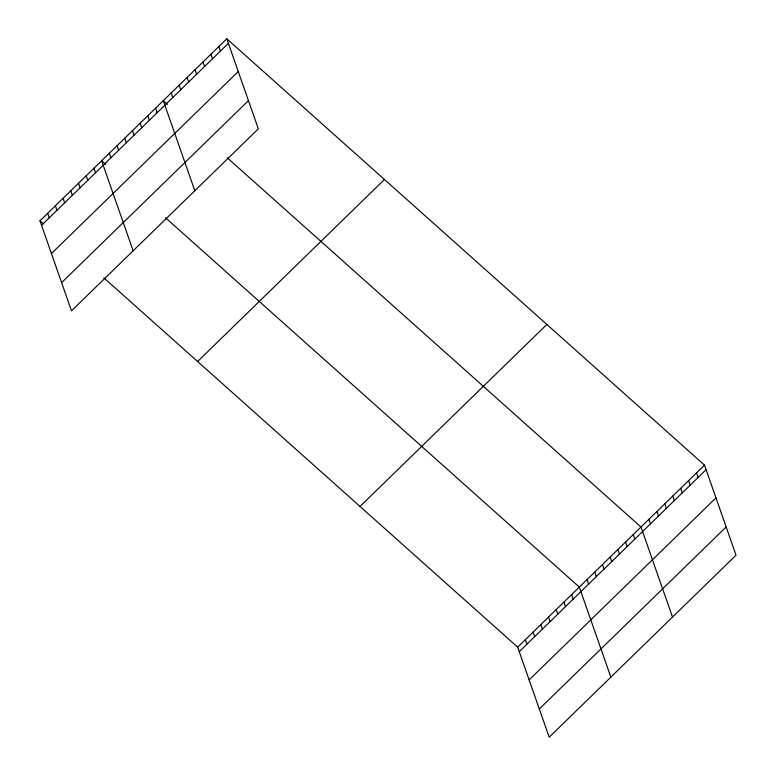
<?xml version="1.0" encoding="UTF-8"?>
<svg xmlns="http://www.w3.org/2000/svg" width="776" height="776" viewBox="0 0 776 776"><rect width="100%" height="100%" fill="white"/><g stroke="black" fill="none" stroke-linecap="round" stroke-linejoin="round"><path stroke-width="1.16" d="M226.796 38.8L258.33 128.845L71.499 310.856L39.964 220.811L226.796 38.8L704.501 465.144L736.036 555.189L549.204 737.2L517.67 647.155L103.848 277.827M41.545 225.331L228.377 43.32M51.429 253.558L238.261 71.547M61.614 282.629L248.446 100.628M197.608 361.5L384.44 179.489M360.025 506.456L546.857 324.446M517.67 647.155L704.501 465.144M519.251 651.675L706.092 469.664M529.135 679.902L715.976 497.891M539.32 708.973L726.152 526.972M167.422 104.382L163.27 100.686L194.805 190.731M227.155 157.703L640.986 527.03L672.511 617.075M105.769 164.444L101.617 160.748L133.152 250.793M165.501 217.765L579.323 587.092L610.857 677.138M39.964 220.811L43.281 223.769M696.567 472.875L698.148 477.405M688.622 480.616L690.203 485.136M680.688 488.346L682.269 492.876M672.743 496.087L674.325 500.607M664.799 503.818L666.39 508.338M656.865 511.559L658.446 516.079M648.92 519.289L650.501 523.81M633.274 534.538L634.855 539.058M625.563 542.046L627.153 546.566M617.861 549.553L619.442 554.074M610.149 557.061L611.74 561.582M602.448 564.569L604.029 569.089M594.736 572.077L596.327 576.597M587.034 579.585L588.615 584.105M571.621 594.6L573.202 599.12M563.909 602.108L565.491 606.628M556.208 609.616L557.789 614.136M548.496 617.124L550.077 621.644M540.794 624.632L542.375 629.152M533.083 632.139L534.664 636.659M525.381 639.647L526.962 644.167M218.851 46.531L220.442 51.061M210.917 54.272L212.498 58.792M202.972 62.002L204.554 66.532M195.038 69.743L196.619 74.263M187.094 77.474L188.675 82.004M179.149 85.214L180.74 89.735M171.215 92.945L172.796 97.466M155.569 108.194L157.15 112.714M147.857 115.702L149.438 120.222M140.155 123.209L141.736 127.73M132.444 130.717L134.025 135.237M124.732 138.225L126.323 142.745M117.031 145.733L118.612 150.253M109.319 153.241L110.91 157.761M93.906 168.256L95.496 172.776M86.204 175.764L87.785 180.284M78.492 183.272L80.083 187.792M70.791 190.78L72.372 195.3M63.079 198.287L64.67 202.808M55.377 205.795L56.958 210.315M47.666 213.303L49.247 217.823"/></g></svg>
